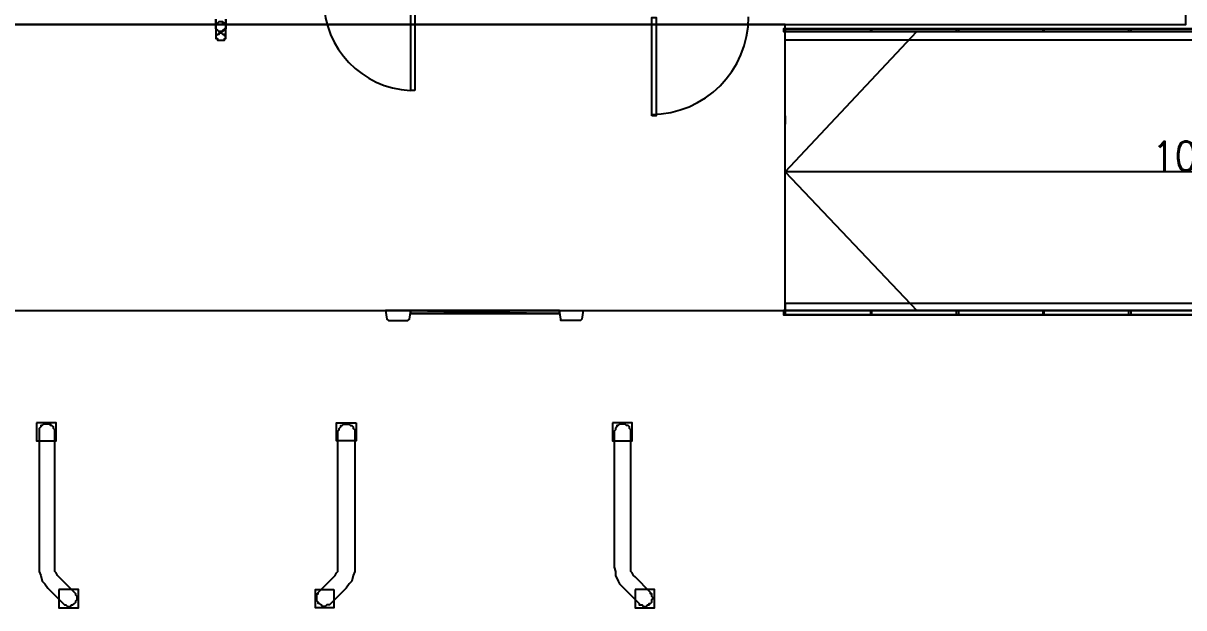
# Model space of a CAD drawing. Header units: millimetres. Extents: x 0 to 420, y 0 to 297.
# Drawn here: x 355.88 to 390.93, y 100.33 to 117.98 of the extents above; entities that cross this region are included whole.
import ezdxf

# ---------------------------------------------------------------- set-up
doc = ezdxf.new("R2010")
doc.units = ezdxf.units.MM
doc.layers.get('0').update_dxf_attribs({"linetype": 'CONTINUOUS'})
doc.styles.get("Standard").update_dxf_attribs({"font": 'STANDARD'})

msp = doc.modelspace()

# ---------------------------------------------------------------- hatches: boundary and pattern name
at = {"true_color": 0x0000fc}
h = msp.add_hatch(color=0, dxfattribs=at)
h.paths.add_polyline_path([(372.067667, 109.304667), (367.580333, 109.304667), (372.067667, 109.22)], flags=0)
h.paths.add_polyline_path([(367.580333, 109.304667), (372.067667, 109.22), (367.580333, 109.22)], flags=0)

# ---------------------------------------------------------------- linework, layer by layer
at = {"color": 0, "true_color": 0x000007}
for points in [[(105.156, 117.940667), (390.990667, 117.940667), (390.990667, 235.627333), (105.156, 235.627333)], [(367.707333, 115.951), (367.580333, 115.951), (367.580333, 118.660333), (367.707333, 118.660333)], [(374.861667, 115.189), (374.861667, 118.152333), (374.988667, 118.152333), (374.988667, 115.189)], [(117.263333, 109.304667), (378.883333, 109.304667), (378.883333, 117.940667), (117.263333, 117.940667)], [(361.992333, 117.856), (361.992333, 117.898333), (361.992333, 117.940667), (361.95, 117.940667), (361.95, 117.983), (361.907667, 117.983), (361.907667, 118.025333), (361.865333, 118.025333), (361.823, 118.025333), (361.780667, 118.025333), (361.738333, 117.983), (361.696, 117.940667), (361.696, 117.898333), (361.696, 117.856), (361.696, 117.813667), (361.738333, 117.771333), (361.780667, 117.729), (361.823, 117.729), (361.865333, 117.729), (361.907667, 117.729), (361.907667, 117.771333), (361.95, 117.771333), (361.95, 117.813667), (361.992333, 117.813667)], [(378.883333, 117.729), (378.883333, 117.771333), (378.883333, 117.813667), (378.841, 117.813667), (378.841, 117.771333), (378.841, 117.729)], [(378.883333, 117.813667), (404.960667, 117.813667), (404.960667, 117.729), (378.883333, 117.729), (378.883333, 117.813667), (404.960667, 117.813667), (404.960667, 117.729), (378.883333, 117.729), (378.883333, 117.813667), (404.960667, 117.813667), (404.960667, 117.729), (378.883333, 117.729), (378.883333, 117.813667), (404.960667, 117.813667), (404.960667, 117.729), (378.883333, 117.729), (378.883333, 117.813667), (378.883333, 117.729), (404.960667, 117.729), (404.960667, 117.813667)], [(381.465667, 117.813667), (381.465667, 117.729), (381.508, 117.729), (381.508, 117.813667)], [(384.048, 117.813667), (384.048, 117.729), (384.132667, 117.729), (384.132667, 117.813667)], [(386.672667, 117.813667), (386.672667, 117.729), (386.715, 117.729), (386.715, 117.813667)], [(389.255, 117.813667), (389.255, 117.729), (389.339667, 117.729), (389.339667, 117.813667)], [(361.696, 117.559667), (361.696, 117.517333), (361.738333, 117.517333), (361.738333, 117.475), (361.780667, 117.475), (361.823, 117.475), (361.865333, 117.475), (361.907667, 117.475), (361.95, 117.475), (361.95, 117.517333), (361.992333, 117.517333), (361.992333, 117.559667), (361.992333, 117.602), (361.95, 117.602), (361.95, 117.644333), (361.907667, 117.644333), (361.865333, 117.686667), (361.823, 117.686667), (361.780667, 117.686667), (361.780667, 117.644333), (361.738333, 117.644333), (361.696, 117.602)], [(378.883333, 117.602), (378.883333, 117.729), (405.003, 117.729), (405.003, 117.475), (378.883333, 117.475)], [(378.883333, 109.431667), (378.883333, 109.304667), (405.003, 109.304667), (405.003, 109.516333), (378.883333, 109.516333)], [(366.818333, 109.304667), (366.860667, 109.050667), (366.903, 109.008333), (367.495667, 109.008333), (367.538, 109.050667), (367.580333, 109.304667)], [(372.067667, 109.22), (367.580333, 109.22), (367.580333, 109.304667), (372.067667, 109.304667)], [(368.003667, 109.22), (367.580333, 109.22), (368.003667, 109.22), (368.850333, 109.22)], [(367.580333, 109.22), (367.707333, 109.22), (367.580333, 109.22), (368.3, 109.22)], [(368.596333, 109.22), (368.003667, 109.22), (368.596333, 109.22), (369.443, 109.22)], [(369.146667, 109.22), (368.596333, 109.22), (369.146667, 109.22), (370.035667, 109.22)], [(369.739333, 109.22), (369.146667, 109.22), (369.739333, 109.22), (370.586, 109.22)], [(370.332, 109.22), (369.739333, 109.22), (370.332, 109.22), (371.178667, 109.22)], [(370.882333, 109.22), (370.332, 109.22), (370.882333, 109.22), (371.771333, 109.22), (370.882333, 109.22), (370.332, 109.22), (370.882333, 109.22), (371.771333, 109.22)], [(371.475, 109.22), (370.882333, 109.22), (371.475, 109.22), (372.067667, 109.22)], [(372.067667, 109.22), (371.475, 109.22)], [(372.787333, 109.304667), (372.745, 109.050667), (372.702667, 109.008333), (372.11, 109.008333), (372.11, 109.050667), (372.067667, 109.304667)], [(378.883333, 109.177667), (378.883333, 109.22), (378.883333, 109.262333), (378.883333, 109.304667), (378.841, 109.304667), (378.841, 109.262333), (378.841, 109.22), (378.841, 109.177667)], [(378.883333, 109.304667), (404.960667, 109.304667), (404.960667, 109.177667), (378.883333, 109.177667), (378.883333, 109.304667), (404.960667, 109.304667), (404.960667, 109.177667), (378.883333, 109.177667), (378.883333, 109.304667), (404.960667, 109.304667), (404.960667, 109.177667), (378.883333, 109.177667), (378.883333, 109.304667), (404.960667, 109.304667), (404.960667, 109.177667), (378.883333, 109.177667), (378.883333, 109.304667), (378.883333, 109.177667), (404.960667, 109.177667), (404.960667, 109.304667)], [(381.465667, 109.304667), (381.465667, 109.177667), (381.508, 109.177667), (381.508, 109.304667)], [(384.048, 109.304667), (384.048, 109.177667), (384.132667, 109.177667), (384.132667, 109.304667)], [(386.672667, 109.304667), (386.672667, 109.177667), (386.715, 109.177667), (386.715, 109.304667)], [(389.255, 109.304667), (389.255, 109.177667), (389.339667, 109.177667), (389.339667, 109.304667)], [(356.277333, 105.918), (356.277333, 105.367667), (356.87, 105.367667), (356.87, 105.918)], [(356.362, 105.621667), (356.362, 101.557667), (356.362, 101.430667), (356.404333, 101.303667), (356.446667, 101.134333), (356.531333, 101.049667), (356.616, 100.922667), (357.081667, 100.457), (357.124, 100.414667), (357.166333, 100.414667), (357.208667, 100.372333), (357.251, 100.372333), (357.293333, 100.372333), (357.335667, 100.414667), (357.378, 100.414667), (357.420333, 100.457), (357.462667, 100.499333), (357.462667, 100.541667), (357.505, 100.584), (357.505, 100.626333), (357.505, 100.668667), (357.462667, 100.711), (357.462667, 100.753333), (357.420333, 100.795667), (356.954667, 101.261333), (356.912333, 101.303667), (356.87, 101.388333), (356.827667, 101.430667), (356.827667, 101.515333), (356.827667, 101.557667), (356.827667, 105.621667), (356.827667, 105.664), (356.827667, 105.706333), (356.785333, 105.748667), (356.785333, 105.791), (356.743, 105.833333), (356.700667, 105.833333), (356.700667, 105.875667), (356.658333, 105.875667), (356.616, 105.875667), (356.573667, 105.875667), (356.531333, 105.875667), (356.489, 105.875667), (356.446667, 105.833333), (356.404333, 105.833333), (356.404333, 105.791), (356.362, 105.748667), (356.362, 105.706333), (356.362, 105.664)], [(365.887, 105.621667), (365.887, 101.557667), (365.887, 101.430667), (365.844667, 101.303667), (365.802333, 101.134333), (365.717667, 101.049667), (365.633, 100.922667), (365.167333, 100.457), (365.125, 100.414667), (365.082667, 100.414667), (365.040333, 100.414667), (364.998, 100.372333), (364.955667, 100.372333), (364.913333, 100.372333), (364.871, 100.414667), (364.828667, 100.457), (364.786333, 100.457), (364.786333, 100.499333), (364.744, 100.541667), (364.744, 100.584), (364.744, 100.626333), (364.744, 100.668667), (364.744, 100.711), (364.744, 100.753333), (364.786333, 100.753333), (364.786333, 100.795667), (365.252, 101.261333), (365.294333, 101.303667), (365.336667, 101.388333), (365.379, 101.430667), (365.379, 101.515333), (365.379, 101.557667), (365.379, 105.621667), (365.379, 105.664), (365.421333, 105.706333), (365.421333, 105.748667), (365.463667, 105.791), (365.463667, 105.833333), (365.506, 105.833333), (365.548333, 105.875667), (365.590667, 105.875667), (365.633, 105.875667), (365.675333, 105.875667), (365.717667, 105.875667), (365.76, 105.833333), (365.802333, 105.833333), (365.844667, 105.791), (365.844667, 105.748667), (365.887, 105.706333), (365.887, 105.664)], [(365.929333, 105.918), (365.929333, 105.367667), (365.336667, 105.367667), (365.336667, 105.918)], [(373.676333, 105.918), (373.676333, 105.367667), (374.269, 105.367667), (374.269, 105.918)], [(373.718667, 105.621667), (373.718667, 101.557667), (373.761, 101.430667), (373.761, 101.303667), (373.845667, 101.134333), (373.888, 101.049667), (374.015, 100.922667), (374.480667, 100.457), (374.480667, 100.414667), (374.523, 100.414667), (374.565333, 100.414667), (374.607667, 100.372333), (374.65, 100.372333), (374.692333, 100.372333), (374.734667, 100.414667), (374.777, 100.414667), (374.777, 100.457), (374.819333, 100.457), (374.861667, 100.499333), (374.861667, 100.541667), (374.861667, 100.584), (374.904, 100.626333), (374.861667, 100.668667), (374.861667, 100.711), (374.861667, 100.753333), (374.819333, 100.753333), (374.819333, 100.795667), (374.353667, 101.261333), (374.311333, 101.303667), (374.269, 101.388333), (374.226667, 101.430667), (374.226667, 101.515333), (374.226667, 101.557667), (374.226667, 105.621667), (374.226667, 105.664), (374.226667, 105.706333), (374.184333, 105.748667), (374.184333, 105.791), (374.142, 105.833333), (374.099667, 105.833333), (374.057333, 105.875667), (374.015, 105.875667), (373.972667, 105.875667), (373.930333, 105.875667), (373.888, 105.875667), (373.845667, 105.833333), (373.803333, 105.833333), (373.803333, 105.791), (373.761, 105.748667), (373.761, 105.706333), (373.718667, 105.664)], [(356.954667, 100.880333), (356.954667, 100.33), (357.547333, 100.33), (357.547333, 100.880333)], [(365.252, 100.880333), (365.252, 100.33), (364.701667, 100.33), (364.701667, 100.880333)], [(374.353667, 100.880333), (374.353667, 100.33), (374.946333, 100.33), (374.946333, 100.880333)]]:
    msp.add_lwpolyline(points, close=True, dxfattribs=at)
for points in [[(364.955688, 118.671289), (364.969845, 118.401895), (365.009472, 118.13985), (365.073354, 117.886424), (365.160275, 117.642888), (365.269018, 117.410509), (365.398367, 117.19056), (365.547107, 116.98431), (365.714021, 116.793028), (365.897892, 116.617985), (366.097506, 116.46045), (366.311645, 116.321694), (366.539094, 116.202987), (366.778637, 116.105597), (367.029056, 116.030797), (367.289137, 115.979854), (367.557664, 115.95404)], [(374.8405, 115.231333), (375.141321, 115.246523), (375.433452, 115.291107), (375.715414, 115.363607), (375.985728, 115.462542), (376.242915, 115.586435), (376.485497, 115.733807), (376.711995, 115.903178), (376.920929, 116.093071), (377.110822, 116.302005), (377.280193, 116.528503), (377.427565, 116.771085), (377.551458, 117.028272), (377.650393, 117.298586), (377.722893, 117.580548), (377.767477, 117.872679), (377.782667, 118.1735)], [(361.992333, 118.11), (361.992333, 117.856), (361.992333, 117.813667), (361.95, 117.813667), (361.95, 117.771333), (361.907667, 117.771333), (361.907667, 117.729), (361.865333, 117.729), (361.823, 117.729), (361.780667, 117.729), (361.738333, 117.771333), (361.696, 117.813667), (361.696, 117.856), (361.696, 118.11)], [(361.992333, 118.11), (361.992333, 117.856), (361.992333, 117.813667), (361.95, 117.813667), (361.95, 117.771333), (361.907667, 117.771333), (361.907667, 117.729), (361.865333, 117.729), (361.823, 117.729), (361.780667, 117.729), (361.738333, 117.771333), (361.696, 117.813667), (361.696, 117.856), (361.696, 118.11)], [(361.696, 118.11), (361.696, 117.856), (361.696, 117.813667), (361.738333, 117.771333), (361.780667, 117.729), (361.823, 117.729), (361.865333, 117.729), (361.907667, 117.729), (361.907667, 117.771333), (361.95, 117.771333), (361.95, 117.813667), (361.992333, 117.813667), (361.992333, 117.856), (361.992333, 118.11)], [(361.696, 118.067667), (361.696, 117.856), (361.696, 117.813667), (361.738333, 117.771333), (361.780667, 117.729), (361.823, 117.729), (361.865333, 117.729), (361.907667, 117.729), (361.907667, 117.771333), (361.95, 117.771333), (361.95, 117.813667), (361.992333, 117.813667), (361.992333, 117.856), (361.992333, 118.067667)], [(361.696, 118.067667), (361.696, 117.856), (361.696, 117.813667), (361.738333, 117.771333), (361.780667, 117.729), (361.823, 117.729), (361.865333, 117.729), (361.907667, 117.729), (361.907667, 117.771333), (361.95, 117.771333), (361.95, 117.813667), (361.992333, 117.813667), (361.992333, 117.856), (361.992333, 118.067667)], [(361.992333, 118.067667), (361.992333, 117.856), (361.992333, 117.813667), (361.95, 117.813667), (361.95, 117.771333), (361.907667, 117.771333), (361.907667, 117.729), (361.865333, 117.729), (361.823, 117.729), (361.780667, 117.729), (361.738333, 117.771333), (361.696, 117.813667), (361.696, 117.856), (361.696, 118.067667)], [(361.907667, 118.025333), (361.907667, 117.983), (361.95, 117.983), (361.95, 117.940667), (361.992333, 117.940667), (361.992333, 117.898333), (361.992333, 117.856), (361.992333, 117.813667), (361.95, 117.813667), (361.95, 117.771333), (361.907667, 117.771333), (361.907667, 117.729), (361.865333, 117.729), (361.823, 117.729), (361.780667, 117.729), (361.738333, 117.771333), (361.696, 117.813667), (361.696, 117.856), (361.696, 117.813667), (361.738333, 117.771333), (361.780667, 117.729), (361.823, 117.729), (361.865333, 117.729), (361.907667, 117.729), (361.907667, 117.771333), (361.95, 117.771333), (361.95, 117.813667), (361.992333, 117.813667), (361.992333, 117.856), (361.992333, 117.898333), (361.992333, 117.940667), (361.95, 117.940667), (361.95, 117.983), (361.907667, 117.983), (361.907667, 118.025333)], [(361.780667, 118.025333), (361.738333, 117.983), (361.696, 117.940667), (361.696, 117.898333), (361.696, 117.856), (361.696, 117.898333), (361.696, 117.940667), (361.738333, 117.983), (361.780667, 118.025333)], [(361.696, 117.856), (361.696, 117.559667)], [(361.992333, 117.559667), (361.992333, 117.856)], [(378.883333, 113.495667), (378.883333, 117.729), (378.968, 117.729)], [(404.960667, 109.304667), (378.883333, 109.304667), (378.883333, 117.729), (404.960667, 117.729)], [(378.883333, 113.495667), (382.862667, 117.729)], [(378.968, 117.729), (379.095, 117.729)], [(387.561667, 117.729), (387.688667, 117.729), (387.773333, 117.729)], [(378.883333, 115.189), (378.883333, 115.062), (378.883333, 114.935)], [(379.095, 109.304667), (378.883333, 109.304667), (378.883333, 113.495667)], [(404.960667, 113.495667), (378.883333, 113.495667), (382.862667, 109.304667)], [(378.883333, 112.141), (378.883333, 112.225667), (378.883333, 112.352667)], [(387.773333, 109.304667), (387.561667, 109.304667)]]:
    msp.add_lwpolyline(points, dxfattribs=at)
at = {"color": 0, "true_color": 0x0000fc}
for points in [[(372.067667, 109.304667), (367.580333, 109.304667), (372.067667, 109.22)], [(367.580333, 109.304667), (372.067667, 109.22), (367.580333, 109.22)]]:
    msp.add_lwpolyline(points, close=True, dxfattribs=at)

# ---------------------------------------------------------------- texts
at = {"color": 0, "true_color": 0x000007, "insert": (389.97468, 114.410029), "char_height": 0.872032, "width": 4.28749084, "attachment_point": 1}
msp.add_mtext('10,00 %', dxfattribs=at)

doc.saveas('drawing.dxf')
